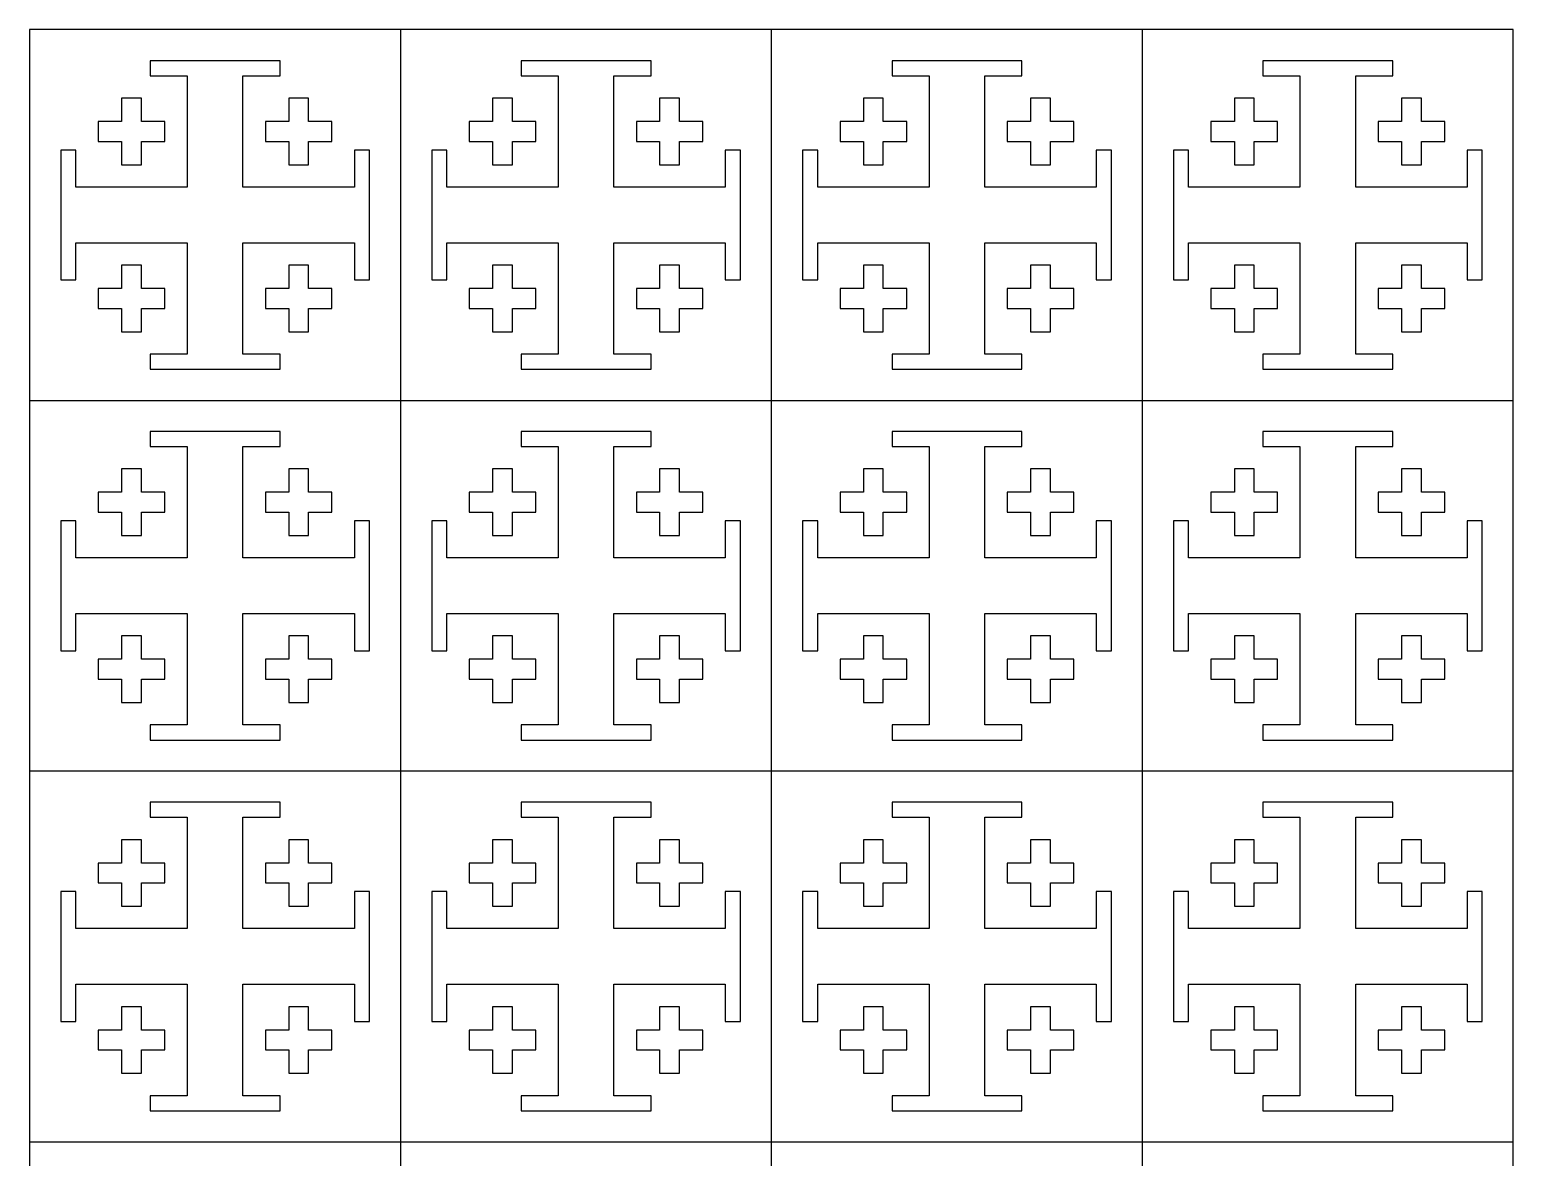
# Model space of a CAD drawing. Header units: millimetres. Extents: x -28 to 162, y -19 to 282.
# Drawn here: x -28.5 to 162, y 136.7 to 281.6 of the extents above; entities that cross this region are included whole.
import ezdxf

# ---------------------------------------------------------------- set-up
doc = ezdxf.new("R2010")
doc.units = ezdxf.units.MM

msp = doc.modelspace()

# ---------------------------------------------------------------- linework, layer by layer
at = {"color": 7, "linetype": 'Continuous', "lineweight": 25}
for p, q in [((-28.49, 281.62), (-28.49, -4.13)), ((162.01, 281.62), (-28.49, 281.62)), ((19.14, 281.62), (19.14, -4.13)), ((66.76, -4.13), (66.76, 281.62)), ((114.39, -4.13), (114.39, 281.62)), ((162.01, -4.13), (162.01, 281.62)), ((3.66, 277.63), (-13.01, 277.63)), ((-13.01, 277.63), (-13.01, 275.69)), ((3.66, 275.69), (3.66, 277.63)), ((51.29, 277.63), (34.61, 277.63)), ((34.61, 277.63), (34.61, 275.69)), ((51.29, 275.69), (51.29, 277.63)), ((98.91, 277.63), (82.24, 277.63)), ((82.24, 277.63), (82.24, 275.69)), ((98.91, 275.69), (98.91, 277.63)), ((146.54, 277.63), (129.86, 277.63)), ((129.86, 277.63), (129.86, 275.69)), ((146.54, 275.69), (146.54, 277.63)), ((-13.01, 275.69), (-8.25, 275.69)), ((-8.25, 275.69), (-8.25, 261.39)), ((-1.1, 275.69), (3.66, 275.69)), ((-1.1, 261.39), (-1.1, 275.69)), ((34.61, 275.69), (39.37, 275.69)), ((39.37, 275.69), (39.37, 261.39)), ((46.53, 275.69), (51.29, 275.69)), ((46.53, 261.39), (46.53, 275.69)), ((82.24, 275.69), (87, 275.69)), ((87, 275.69), (87, 261.39)), ((94.15, 275.69), (98.91, 275.69)), ((94.15, 261.39), (94.15, 275.69)), ((129.86, 275.69), (134.62, 275.69)), ((134.62, 275.69), (134.62, 261.39)), ((141.78, 275.69), (146.54, 275.69)), ((141.78, 261.39), (141.78, 275.69)), ((-14.13, 272.81), (-16.68, 272.81)), ((-16.68, 272.81), (-16.68, 269.81)), ((-14.13, 269.81), (-14.13, 272.81)), ((7.33, 272.81), (4.78, 272.81)), ((4.78, 272.81), (4.78, 269.81)), ((7.33, 269.81), (7.33, 272.81)), ((33.49, 272.81), (30.94, 272.81)), ((30.94, 272.81), (30.94, 269.81)), ((33.49, 269.81), (33.49, 272.81)), ((54.96, 272.81), (52.4, 272.81)), ((52.4, 272.81), (52.4, 269.81)), ((54.96, 269.81), (54.96, 272.81)), ((81.12, 272.81), (78.57, 272.81)), ((78.57, 272.81), (78.57, 269.81)), ((81.12, 269.81), (81.12, 272.81)), ((102.58, 272.81), (100.03, 272.81)), ((100.03, 272.81), (100.03, 269.81)), ((102.58, 269.81), (102.58, 272.81)), ((128.74, 272.81), (126.19, 272.81)), ((126.19, 272.81), (126.19, 269.81)), ((128.74, 269.81), (128.74, 272.81)), ((150.21, 272.81), (147.65, 272.81)), ((147.65, 272.81), (147.65, 269.81)), ((150.21, 269.81), (150.21, 272.81)), ((-16.68, 269.81), (-19.68, 269.81)), ((-19.68, 269.81), (-19.68, 267.26)), ((-11.13, 269.81), (-14.13, 269.81)), ((-11.13, 267.26), (-11.13, 269.81)), ((4.78, 269.81), (1.78, 269.81)), ((1.78, 269.81), (1.78, 267.26)), ((10.33, 269.81), (7.33, 269.81)), ((10.33, 267.26), (10.33, 269.81)), ((30.94, 269.81), (27.94, 269.81)), ((27.94, 269.81), (27.94, 267.26)), ((36.49, 269.81), (33.49, 269.81)), ((36.49, 267.26), (36.49, 269.81)), ((52.4, 269.81), (49.41, 269.81)), ((49.41, 269.81), (49.41, 267.26)), ((57.96, 269.81), (54.96, 269.81)), ((57.96, 267.26), (57.96, 269.81)), ((78.57, 269.81), (75.57, 269.81)), ((75.57, 269.81), (75.57, 267.26)), ((84.12, 269.81), (81.12, 269.81)), ((84.12, 267.26), (84.12, 269.81)), ((100.03, 269.81), (97.03, 269.81)), ((97.03, 269.81), (97.03, 267.26)), ((105.58, 269.81), (102.58, 269.81)), ((105.58, 267.26), (105.58, 269.81)), ((126.19, 269.81), (123.19, 269.81)), ((123.19, 269.81), (123.19, 267.26)), ((131.74, 269.81), (128.74, 269.81)), ((131.74, 267.26), (131.74, 269.81)), ((147.65, 269.81), (144.66, 269.81)), ((144.66, 269.81), (144.66, 267.26)), ((153.21, 269.81), (150.21, 269.81)), ((153.21, 267.26), (153.21, 269.81)), ((-19.68, 267.26), (-16.68, 267.26)), ((-16.68, 267.26), (-16.68, 264.26)), ((-14.13, 264.26), (-14.13, 267.26)), ((-14.13, 267.26), (-11.13, 267.26)), ((1.78, 267.26), (4.78, 267.26)), ((4.78, 267.26), (4.78, 264.26)), ((7.33, 264.26), (7.33, 267.26)), ((7.33, 267.26), (10.33, 267.26)), ((27.94, 267.26), (30.94, 267.26)), ((30.94, 267.26), (30.94, 264.26)), ((33.49, 264.26), (33.49, 267.26)), ((33.49, 267.26), (36.49, 267.26)), ((49.41, 267.26), (52.4, 267.26)), ((52.4, 267.26), (52.4, 264.26)), ((54.96, 264.26), (54.96, 267.26)), ((54.96, 267.26), (57.96, 267.26)), ((75.57, 267.26), (78.57, 267.26)), ((78.57, 267.26), (78.57, 264.26)), ((81.12, 264.26), (81.12, 267.26)), ((81.12, 267.26), (84.12, 267.26)), ((97.03, 267.26), (100.03, 267.26)), ((100.03, 267.26), (100.03, 264.26)), ((102.58, 264.26), (102.58, 267.26)), ((102.58, 267.26), (105.58, 267.26)), ((123.19, 267.26), (126.19, 267.26)), ((126.19, 267.26), (126.19, 264.26)), ((128.74, 264.26), (128.74, 267.26)), ((128.74, 267.26), (131.74, 267.26)), ((144.66, 267.26), (147.65, 267.26)), ((147.65, 267.26), (147.65, 264.26)), ((150.21, 264.26), (150.21, 267.26)), ((150.21, 267.26), (153.21, 267.26)), ((-22.56, 266.15), (-24.5, 266.15)), ((-24.5, 266.15), (-24.5, 249.47)), ((-22.56, 261.39), (-22.56, 266.15)), ((15.15, 266.15), (13.21, 266.15)), ((13.21, 266.15), (13.21, 261.39)), ((15.15, 249.47), (15.15, 266.15)), ((25.07, 266.15), (23.13, 266.15)), ((23.13, 266.15), (23.13, 249.47)), ((25.07, 261.39), (25.07, 266.15)), ((62.77, 266.15), (60.83, 266.15)), ((60.83, 266.15), (60.83, 261.39)), ((62.77, 249.47), (62.77, 266.15)), ((72.69, 266.15), (70.75, 266.15)), ((70.75, 266.15), (70.75, 249.47)), ((72.69, 261.39), (72.69, 266.15)), ((110.4, 266.15), (108.46, 266.15)), ((108.46, 266.15), (108.46, 261.39)), ((110.4, 249.47), (110.4, 266.15)), ((120.32, 266.15), (118.38, 266.15)), ((118.38, 266.15), (118.38, 249.47)), ((120.32, 261.39), (120.32, 266.15)), ((158.02, 266.15), (156.08, 266.15)), ((156.08, 266.15), (156.08, 261.39)), ((158.02, 249.47), (158.02, 266.15)), ((-16.68, 264.26), (-14.13, 264.26)), ((4.78, 264.26), (7.33, 264.26)), ((30.94, 264.26), (33.49, 264.26)), ((52.4, 264.26), (54.96, 264.26)), ((78.57, 264.26), (81.12, 264.26)), ((100.03, 264.26), (102.58, 264.26)), ((126.19, 264.26), (128.74, 264.26)), ((147.65, 264.26), (150.21, 264.26)), ((-8.25, 261.39), (-22.56, 261.39)), ((13.21, 261.39), (-1.1, 261.39)), ((39.37, 261.39), (25.07, 261.39)), ((60.83, 261.39), (46.53, 261.39)), ((87, 261.39), (72.69, 261.39)), ((108.46, 261.39), (94.15, 261.39)), ((134.62, 261.39), (120.32, 261.39)), ((156.08, 261.39), (141.78, 261.39)), ((-22.56, 249.47), (-22.56, 254.23)), ((-22.56, 254.23), (-8.25, 254.23)), ((-8.25, 254.23), (-8.25, 239.92)), ((-1.1, 239.92), (-1.1, 254.23)), ((-1.1, 254.23), (13.21, 254.23)), ((13.21, 254.23), (13.21, 249.47)), ((25.07, 249.47), (25.07, 254.23)), ((25.07, 254.23), (39.37, 254.23)), ((39.37, 254.23), (39.37, 239.92)), ((46.53, 239.92), (46.53, 254.23)), ((46.53, 254.23), (60.83, 254.23)), ((60.83, 254.23), (60.83, 249.47)), ((72.69, 249.47), (72.69, 254.23)), ((72.69, 254.23), (87, 254.23)), ((87, 254.23), (87, 239.92)), ((94.15, 239.92), (94.15, 254.23)), ((94.15, 254.23), (108.46, 254.23)), ((108.46, 254.23), (108.46, 249.47)), ((120.32, 249.47), (120.32, 254.23)), ((120.32, 254.23), (134.62, 254.23)), ((134.62, 254.23), (134.62, 239.92)), ((141.78, 239.92), (141.78, 254.23)), ((141.78, 254.23), (156.08, 254.23)), ((156.08, 254.23), (156.08, 249.47)), ((-14.13, 251.35), (-16.68, 251.35)), ((-16.68, 251.35), (-16.68, 248.35)), ((-14.13, 248.35), (-14.13, 251.35)), ((7.33, 251.35), (4.78, 251.35)), ((4.78, 251.35), (4.78, 248.35)), ((7.33, 248.35), (7.33, 251.35)), ((33.49, 251.35), (30.94, 251.35)), ((30.94, 251.35), (30.94, 248.35)), ((33.49, 248.35), (33.49, 251.35)), ((54.96, 251.35), (52.4, 251.35)), ((52.4, 251.35), (52.4, 248.35)), ((54.96, 248.35), (54.96, 251.35)), ((81.12, 251.35), (78.57, 251.35)), ((78.57, 251.35), (78.57, 248.35)), ((81.12, 248.35), (81.12, 251.35)), ((102.58, 251.35), (100.03, 251.35)), ((100.03, 251.35), (100.03, 248.35)), ((102.58, 248.35), (102.58, 251.35)), ((128.74, 251.35), (126.19, 251.35)), ((126.19, 251.35), (126.19, 248.35)), ((128.74, 248.35), (128.74, 251.35)), ((150.21, 251.35), (147.65, 251.35)), ((147.65, 251.35), (147.65, 248.35)), ((150.21, 248.35), (150.21, 251.35)), ((-24.5, 249.47), (-22.56, 249.47)), ((-19.68, 248.35), (-19.68, 245.8)), ((-16.68, 248.35), (-19.68, 248.35)), ((-11.13, 248.35), (-14.13, 248.35)), ((-11.13, 245.8), (-11.13, 248.35)), ((4.78, 248.35), (1.78, 248.35)), ((1.78, 248.35), (1.78, 245.8)), ((10.33, 248.35), (7.33, 248.35)), ((10.33, 245.8), (10.33, 248.35)), ((13.21, 249.47), (15.15, 249.47)), ((23.13, 249.47), (25.07, 249.47)), ((27.94, 248.35), (27.94, 245.8)), ((30.94, 248.35), (27.94, 248.35)), ((36.49, 248.35), (33.49, 248.35)), ((36.49, 245.8), (36.49, 248.35)), ((52.4, 248.35), (49.41, 248.35)), ((49.41, 248.35), (49.41, 245.8)), ((57.96, 248.35), (54.96, 248.35)), ((57.96, 245.8), (57.96, 248.35)), ((60.83, 249.47), (62.77, 249.47)), ((70.75, 249.47), (72.69, 249.47)), ((75.57, 248.35), (75.57, 245.8)), ((78.57, 248.35), (75.57, 248.35)), ((84.12, 248.35), (81.12, 248.35)), ((84.12, 245.8), (84.12, 248.35)), ((100.03, 248.35), (97.03, 248.35)), ((97.03, 248.35), (97.03, 245.8)), ((105.58, 248.35), (102.58, 248.35)), ((105.58, 245.8), (105.58, 248.35)), ((108.46, 249.47), (110.4, 249.47)), ((118.38, 249.47), (120.32, 249.47)), ((123.19, 248.35), (123.19, 245.8)), ((126.19, 248.35), (123.19, 248.35)), ((131.74, 248.35), (128.74, 248.35)), ((131.74, 245.8), (131.74, 248.35)), ((147.65, 248.35), (144.66, 248.35)), ((144.66, 248.35), (144.66, 245.8)), ((153.21, 248.35), (150.21, 248.35)), ((153.21, 245.8), (153.21, 248.35)), ((156.08, 249.47), (158.02, 249.47)), ((-19.68, 245.8), (-16.68, 245.8)), ((-16.68, 245.8), (-16.68, 242.8)), ((-14.13, 242.8), (-14.13, 245.8)), ((-14.13, 245.8), (-11.13, 245.8)), ((1.78, 245.8), (4.78, 245.8)), ((4.78, 245.8), (4.78, 242.8)), ((7.33, 242.8), (7.33, 245.8)), ((7.33, 245.8), (10.33, 245.8)), ((27.94, 245.8), (30.94, 245.8)), ((30.94, 245.8), (30.94, 242.8)), ((33.49, 242.8), (33.49, 245.8)), ((33.49, 245.8), (36.49, 245.8)), ((49.41, 245.8), (52.4, 245.8)), ((52.4, 245.8), (52.4, 242.8)), ((54.96, 242.8), (54.96, 245.8)), ((54.96, 245.8), (57.96, 245.8)), ((75.57, 245.8), (78.57, 245.8)), ((78.57, 245.8), (78.57, 242.8)), ((81.12, 242.8), (81.12, 245.8)), ((81.12, 245.8), (84.12, 245.8)), ((97.03, 245.8), (100.03, 245.8)), ((100.03, 245.8), (100.03, 242.8)), ((102.58, 242.8), (102.58, 245.8)), ((102.58, 245.8), (105.58, 245.8)), ((123.19, 245.8), (126.19, 245.8)), ((126.19, 245.8), (126.19, 242.8)), ((128.74, 242.8), (128.74, 245.8)), ((128.74, 245.8), (131.74, 245.8)), ((144.66, 245.8), (147.65, 245.8)), ((147.65, 245.8), (147.65, 242.8)), ((150.21, 242.8), (150.21, 245.8)), ((150.21, 245.8), (153.21, 245.8)), ((-16.68, 242.8), (-14.13, 242.8)), ((4.78, 242.8), (7.33, 242.8)), ((30.94, 242.8), (33.49, 242.8)), ((52.4, 242.8), (54.96, 242.8)), ((78.57, 242.8), (81.12, 242.8)), ((100.03, 242.8), (102.58, 242.8)), ((126.19, 242.8), (128.74, 242.8)), ((147.65, 242.8), (150.21, 242.8)), ((-8.25, 239.92), (-13.01, 239.92)), ((-13.01, 239.92), (-13.01, 237.99)), ((3.66, 239.92), (-1.1, 239.92)), ((3.66, 237.99), (3.66, 239.92)), ((39.37, 239.92), (34.61, 239.92)), ((34.61, 239.92), (34.61, 237.99)), ((51.29, 239.92), (46.53, 239.92)), ((51.29, 237.99), (51.29, 239.92)), ((87, 239.92), (82.24, 239.92)), ((82.24, 239.92), (82.24, 237.99)), ((98.91, 239.92), (94.15, 239.92)), ((98.91, 237.99), (98.91, 239.92)), ((134.62, 239.92), (129.86, 239.92)), ((129.86, 239.92), (129.86, 237.99)), ((146.54, 239.92), (141.78, 239.92)), ((146.54, 237.99), (146.54, 239.92)), ((-13.01, 237.99), (3.66, 237.99)), ((34.61, 237.99), (51.29, 237.99)), ((82.24, 237.99), (98.91, 237.99)), ((129.86, 237.99), (146.54, 237.99)), ((-28.49, 233.99), (162.01, 233.99)), ((3.66, 230), (-13.01, 230)), ((-13.01, 230), (-13.01, 228.07)), ((3.66, 228.07), (3.66, 230)), ((51.29, 230), (34.61, 230)), ((34.61, 230), (34.61, 228.07)), ((51.29, 228.07), (51.29, 230)), ((98.91, 230), (82.24, 230)), ((82.24, 230), (82.24, 228.07)), ((98.91, 228.07), (98.91, 230)), ((146.54, 230), (129.86, 230)), ((129.86, 230), (129.86, 228.07)), ((146.54, 228.07), (146.54, 230)), ((-13.01, 228.07), (-8.25, 228.07)), ((-8.25, 228.07), (-8.25, 213.76)), ((-1.1, 228.07), (3.66, 228.07)), ((-1.1, 213.76), (-1.1, 228.07)), ((34.61, 228.07), (39.37, 228.07)), ((39.37, 228.07), (39.37, 213.76)), ((46.53, 228.07), (51.29, 228.07)), ((46.53, 213.76), (46.53, 228.07)), ((82.24, 228.07), (87, 228.07)), ((87, 228.07), (87, 213.76)), ((94.15, 228.07), (98.91, 228.07)), ((94.15, 213.76), (94.15, 228.07)), ((129.86, 228.07), (134.62, 228.07)), ((134.62, 228.07), (134.62, 213.76)), ((141.78, 228.07), (146.54, 228.07)), ((141.78, 213.76), (141.78, 228.07)), ((-14.13, 225.19), (-16.68, 225.19)), ((-16.68, 225.19), (-16.68, 222.19)), ((-14.13, 222.19), (-14.13, 225.19)), ((7.33, 225.19), (4.78, 225.19)), ((4.78, 225.19), (4.78, 222.19)), ((7.33, 222.19), (7.33, 225.19)), ((33.49, 225.19), (30.94, 225.19)), ((30.94, 225.19), (30.94, 222.19)), ((33.49, 222.19), (33.49, 225.19)), ((54.96, 225.19), (52.4, 225.19)), ((52.4, 225.19), (52.4, 222.19)), ((54.96, 222.19), (54.96, 225.19)), ((81.12, 225.19), (78.57, 225.19)), ((78.57, 225.19), (78.57, 222.19)), ((81.12, 222.19), (81.12, 225.19)), ((102.58, 225.19), (100.03, 225.19)), ((100.03, 225.19), (100.03, 222.19)), ((102.58, 222.19), (102.58, 225.19)), ((128.74, 225.19), (126.19, 225.19)), ((126.19, 225.19), (126.19, 222.19)), ((128.74, 222.19), (128.74, 225.19)), ((150.21, 225.19), (147.65, 225.19)), ((147.65, 225.19), (147.65, 222.19)), ((150.21, 222.19), (150.21, 225.19)), ((-16.68, 222.19), (-19.68, 222.19)), ((-19.68, 222.19), (-19.68, 219.64)), ((-11.13, 222.19), (-14.13, 222.19)), ((-11.13, 219.64), (-11.13, 222.19)), ((4.78, 222.19), (1.78, 222.19)), ((1.78, 222.19), (1.78, 219.64)), ((10.33, 222.19), (7.33, 222.19)), ((10.33, 219.64), (10.33, 222.19)), ((30.94, 222.19), (27.94, 222.19)), ((27.94, 222.19), (27.94, 219.64)), ((36.49, 222.19), (33.49, 222.19)), ((36.49, 219.64), (36.49, 222.19)), ((52.4, 222.19), (49.41, 222.19)), ((49.41, 222.19), (49.41, 219.64)), ((57.96, 222.19), (54.96, 222.19)), ((57.96, 219.64), (57.96, 222.19)), ((78.57, 222.19), (75.57, 222.19)), ((75.57, 222.19), (75.57, 219.64)), ((84.12, 222.19), (81.12, 222.19)), ((84.12, 219.64), (84.12, 222.19)), ((100.03, 222.19), (97.03, 222.19)), ((97.03, 222.19), (97.03, 219.64)), ((105.58, 222.19), (102.58, 222.19)), ((105.58, 219.64), (105.58, 222.19)), ((126.19, 222.19), (123.19, 222.19)), ((123.19, 222.19), (123.19, 219.64)), ((131.74, 222.19), (128.74, 222.19)), ((131.74, 219.64), (131.74, 222.19)), ((147.65, 222.19), (144.66, 222.19)), ((144.66, 222.19), (144.66, 219.64)), ((153.21, 222.19), (150.21, 222.19)), ((153.21, 219.64), (153.21, 222.19)), ((-19.68, 219.64), (-16.68, 219.64)), ((-16.68, 219.64), (-16.68, 216.64)), ((-14.13, 216.64), (-14.13, 219.64)), ((-14.13, 219.64), (-11.13, 219.64)), ((1.78, 219.64), (4.78, 219.64)), ((4.78, 219.64), (4.78, 216.64)), ((7.33, 216.64), (7.33, 219.64)), ((7.33, 219.64), (10.33, 219.64)), ((27.94, 219.64), (30.94, 219.64)), ((30.94, 219.64), (30.94, 216.64)), ((33.49, 216.64), (33.49, 219.64)), ((33.49, 219.64), (36.49, 219.64)), ((49.41, 219.64), (52.4, 219.64)), ((52.4, 219.64), (52.4, 216.64)), ((54.96, 216.64), (54.96, 219.64)), ((54.96, 219.64), (57.96, 219.64)), ((75.57, 219.64), (78.57, 219.64)), ((78.57, 219.64), (78.57, 216.64)), ((81.12, 216.64), (81.12, 219.64)), ((81.12, 219.64), (84.12, 219.64)), ((97.03, 219.64), (100.03, 219.64)), ((100.03, 219.64), (100.03, 216.64)), ((102.58, 216.64), (102.58, 219.64)), ((102.58, 219.64), (105.58, 219.64)), ((123.19, 219.64), (126.19, 219.64)), ((126.19, 219.64), (126.19, 216.64)), ((128.74, 216.64), (128.74, 219.64)), ((128.74, 219.64), (131.74, 219.64)), ((144.66, 219.64), (147.65, 219.64)), ((147.65, 219.64), (147.65, 216.64)), ((150.21, 216.64), (150.21, 219.64)), ((150.21, 219.64), (153.21, 219.64)), ((-22.56, 218.52), (-24.5, 218.52)), ((-24.5, 218.52), (-24.5, 201.84)), ((-22.56, 213.76), (-22.56, 218.52)), ((15.15, 218.52), (13.21, 218.52)), ((13.21, 218.52), (13.21, 213.76)), ((15.15, 201.84), (15.15, 218.52)), ((25.07, 218.52), (23.13, 218.52)), ((23.13, 218.52), (23.13, 201.84)), ((25.07, 213.76), (25.07, 218.52)), ((62.77, 218.52), (60.83, 218.52)), ((60.83, 218.52), (60.83, 213.76)), ((62.77, 201.84), (62.77, 218.52)), ((72.69, 218.52), (70.75, 218.52)), ((70.75, 218.52), (70.75, 201.84)), ((72.69, 213.76), (72.69, 218.52)), ((110.4, 218.52), (108.46, 218.52)), ((108.46, 218.52), (108.46, 213.76)), ((110.4, 201.84), (110.4, 218.52)), ((120.32, 218.52), (118.38, 218.52)), ((118.38, 218.52), (118.38, 201.84)), ((120.32, 213.76), (120.32, 218.52)), ((158.02, 218.52), (156.08, 218.52)), ((156.08, 218.52), (156.08, 213.76)), ((158.02, 201.84), (158.02, 218.52)), ((-16.68, 216.64), (-14.13, 216.64)), ((4.78, 216.64), (7.33, 216.64)), ((30.94, 216.64), (33.49, 216.64)), ((52.4, 216.64), (54.96, 216.64)), ((78.57, 216.64), (81.12, 216.64)), ((100.03, 216.64), (102.58, 216.64)), ((126.19, 216.64), (128.74, 216.64)), ((147.65, 216.64), (150.21, 216.64)), ((-8.25, 213.76), (-22.56, 213.76)), ((13.21, 213.76), (-1.1, 213.76)), ((39.37, 213.76), (25.07, 213.76)), ((60.83, 213.76), (46.53, 213.76)), ((87, 213.76), (72.69, 213.76)), ((108.46, 213.76), (94.15, 213.76)), ((134.62, 213.76), (120.32, 213.76)), ((156.08, 213.76), (141.78, 213.76)), ((-22.56, 201.84), (-22.56, 206.6)), ((-22.56, 206.6), (-8.25, 206.6)), ((-8.25, 206.6), (-8.25, 192.3)), ((-1.1, 192.3), (-1.1, 206.6)), ((-1.1, 206.6), (13.21, 206.6)), ((13.21, 206.6), (13.21, 201.84)), ((25.07, 201.84), (25.07, 206.6)), ((25.07, 206.6), (39.37, 206.6)), ((39.37, 206.6), (39.37, 192.3)), ((46.53, 192.3), (46.53, 206.6)), ((46.53, 206.6), (60.83, 206.6)), ((60.83, 206.6), (60.83, 201.84)), ((72.69, 201.84), (72.69, 206.6)), ((72.69, 206.6), (87, 206.6)), ((87, 206.6), (87, 192.3)), ((94.15, 192.3), (94.15, 206.6)), ((94.15, 206.6), (108.46, 206.6)), ((108.46, 206.6), (108.46, 201.84)), ((120.32, 201.84), (120.32, 206.6)), ((120.32, 206.6), (134.62, 206.6)), ((134.62, 206.6), (134.62, 192.3)), ((141.78, 192.3), (141.78, 206.6)), ((141.78, 206.6), (156.08, 206.6)), ((156.08, 206.6), (156.08, 201.84)), ((-14.13, 203.73), (-16.68, 203.73)), ((-16.68, 203.73), (-16.68, 200.73)), ((-14.13, 200.73), (-14.13, 203.73)), ((7.33, 203.73), (4.78, 203.73)), ((4.78, 203.73), (4.78, 200.73)), ((7.33, 200.73), (7.33, 203.73)), ((33.49, 203.73), (30.94, 203.73)), ((30.94, 203.73), (30.94, 200.73)), ((33.49, 200.73), (33.49, 203.73)), ((54.96, 203.73), (52.4, 203.73)), ((52.4, 203.73), (52.4, 200.73)), ((54.96, 200.73), (54.96, 203.73)), ((81.12, 203.73), (78.57, 203.73)), ((78.57, 203.73), (78.57, 200.73)), ((81.12, 200.73), (81.12, 203.73)), ((102.58, 203.73), (100.03, 203.73)), ((100.03, 203.73), (100.03, 200.73)), ((102.58, 200.73), (102.58, 203.73)), ((128.74, 203.73), (126.19, 203.73)), ((126.19, 203.73), (126.19, 200.73)), ((128.74, 200.73), (128.74, 203.73)), ((150.21, 203.73), (147.65, 203.73)), ((147.65, 203.73), (147.65, 200.73)), ((150.21, 200.73), (150.21, 203.73)), ((-24.5, 201.84), (-22.56, 201.84)), ((-19.68, 200.73), (-19.68, 198.17)), ((-16.68, 200.73), (-19.68, 200.73)), ((-11.13, 200.73), (-14.13, 200.73)), ((-11.13, 198.17), (-11.13, 200.73)), ((4.78, 200.73), (1.78, 200.73)), ((1.78, 200.73), (1.78, 198.17)), ((10.33, 200.73), (7.33, 200.73)), ((10.33, 198.17), (10.33, 200.73)), ((13.21, 201.84), (15.15, 201.84)), ((23.13, 201.84), (25.07, 201.84)), ((27.94, 200.73), (27.94, 198.17)), ((30.94, 200.73), (27.94, 200.73)), ((36.49, 200.73), (33.49, 200.73)), ((36.49, 198.17), (36.49, 200.73)), ((52.4, 200.73), (49.41, 200.73)), ((49.41, 200.73), (49.41, 198.17)), ((57.96, 200.73), (54.96, 200.73)), ((57.96, 198.17), (57.96, 200.73)), ((60.83, 201.84), (62.77, 201.84)), ((70.75, 201.84), (72.69, 201.84)), ((75.57, 200.73), (75.57, 198.17)), ((78.57, 200.73), (75.57, 200.73)), ((84.12, 200.73), (81.12, 200.73)), ((84.12, 198.17), (84.12, 200.73)), ((100.03, 200.73), (97.03, 200.73)), ((97.03, 200.73), (97.03, 198.17)), ((105.58, 200.73), (102.58, 200.73)), ((105.58, 198.17), (105.58, 200.73)), ((108.46, 201.84), (110.4, 201.84)), ((118.38, 201.84), (120.32, 201.84)), ((123.19, 200.73), (123.19, 198.17)), ((126.19, 200.73), (123.19, 200.73)), ((131.74, 200.73), (128.74, 200.73)), ((131.74, 198.17), (131.74, 200.73)), ((147.65, 200.73), (144.66, 200.73)), ((144.66, 200.73), (144.66, 198.17)), ((153.21, 200.73), (150.21, 200.73)), ((153.21, 198.17), (153.21, 200.73)), ((156.08, 201.84), (158.02, 201.84)), ((-19.68, 198.17), (-16.68, 198.17)), ((-16.68, 198.17), (-16.68, 195.18)), ((-14.13, 195.18), (-14.13, 198.17)), ((-14.13, 198.17), (-11.13, 198.17)), ((1.78, 198.17), (4.78, 198.17)), ((4.78, 198.17), (4.78, 195.18)), ((7.33, 195.18), (7.33, 198.17)), ((7.33, 198.17), (10.33, 198.17)), ((27.94, 198.17), (30.94, 198.17)), ((30.94, 198.17), (30.94, 195.18)), ((33.49, 195.18), (33.49, 198.17)), ((33.49, 198.17), (36.49, 198.17)), ((49.41, 198.17), (52.4, 198.17)), ((52.4, 198.17), (52.4, 195.18)), ((54.96, 195.18), (54.96, 198.17)), ((54.96, 198.17), (57.96, 198.17)), ((75.57, 198.17), (78.57, 198.17)), ((78.57, 198.17), (78.57, 195.18)), ((81.12, 195.18), (81.12, 198.17)), ((81.12, 198.17), (84.12, 198.17)), ((97.03, 198.17), (100.03, 198.17)), ((100.03, 198.17), (100.03, 195.18)), ((102.58, 195.18), (102.58, 198.17)), ((102.58, 198.17), (105.58, 198.17)), ((123.19, 198.17), (126.19, 198.17)), ((126.19, 198.17), (126.19, 195.18)), ((128.74, 195.18), (128.74, 198.17)), ((128.74, 198.17), (131.74, 198.17)), ((144.66, 198.17), (147.65, 198.17)), ((147.65, 198.17), (147.65, 195.18)), ((150.21, 195.18), (150.21, 198.17)), ((150.21, 198.17), (153.21, 198.17)), ((-16.68, 195.18), (-14.13, 195.18)), ((4.78, 195.18), (7.33, 195.18)), ((30.94, 195.18), (33.49, 195.18)), ((52.4, 195.18), (54.96, 195.18)), ((78.57, 195.18), (81.12, 195.18)), ((100.03, 195.18), (102.58, 195.18)), ((126.19, 195.18), (128.74, 195.18)), ((147.65, 195.18), (150.21, 195.18)), ((-8.25, 192.3), (-13.01, 192.3)), ((-13.01, 192.3), (-13.01, 190.36)), ((3.66, 192.3), (-1.1, 192.3)), ((3.66, 190.36), (3.66, 192.3)), ((39.37, 192.3), (34.61, 192.3)), ((34.61, 192.3), (34.61, 190.36)), ((51.29, 192.3), (46.53, 192.3)), ((51.29, 190.36), (51.29, 192.3)), ((87, 192.3), (82.24, 192.3)), ((82.24, 192.3), (82.24, 190.36)), ((98.91, 192.3), (94.15, 192.3)), ((98.91, 190.36), (98.91, 192.3)), ((134.62, 192.3), (129.86, 192.3)), ((129.86, 192.3), (129.86, 190.36)), ((146.54, 192.3), (141.78, 192.3)), ((146.54, 190.36), (146.54, 192.3)), ((-13.01, 190.36), (3.66, 190.36)), ((34.61, 190.36), (51.29, 190.36)), ((82.24, 190.36), (98.91, 190.36)), ((129.86, 190.36), (146.54, 190.36)), ((162.01, 186.37), (-28.49, 186.37)), ((3.66, 182.38), (-13.01, 182.38)), ((-13.01, 182.38), (-13.01, 180.44)), ((3.66, 180.44), (3.66, 182.38)), ((51.29, 182.38), (34.61, 182.38)), ((34.61, 182.38), (34.61, 180.44)), ((51.29, 180.44), (51.29, 182.38)), ((98.91, 182.38), (82.24, 182.38)), ((82.24, 182.38), (82.24, 180.44)), ((98.91, 180.44), (98.91, 182.38)), ((146.54, 182.38), (129.86, 182.38)), ((129.86, 182.38), (129.86, 180.44)), ((146.54, 180.44), (146.54, 182.38)), ((-13.01, 180.44), (-8.25, 180.44)), ((-8.25, 180.44), (-8.25, 166.14)), ((-1.1, 180.44), (3.66, 180.44)), ((-1.1, 166.14), (-1.1, 180.44)), ((34.61, 180.44), (39.37, 180.44)), ((39.37, 180.44), (39.37, 166.14)), ((46.53, 180.44), (51.29, 180.44)), ((46.53, 166.14), (46.53, 180.44)), ((82.24, 180.44), (87, 180.44)), ((87, 180.44), (87, 166.14)), ((94.15, 180.44), (98.91, 180.44)), ((94.15, 166.14), (94.15, 180.44)), ((129.86, 180.44), (134.62, 180.44)), ((134.62, 180.44), (134.62, 166.14)), ((141.78, 180.44), (146.54, 180.44)), ((141.78, 166.14), (141.78, 180.44)), ((-14.13, 177.56), (-16.68, 177.56)), ((-16.68, 177.56), (-16.68, 174.56)), ((-14.13, 174.56), (-14.13, 177.56)), ((7.33, 177.56), (4.78, 177.56)), ((4.78, 177.56), (4.78, 174.56)), ((7.33, 174.56), (7.33, 177.56)), ((33.49, 177.56), (30.94, 177.56)), ((30.94, 177.56), (30.94, 174.56)), ((33.49, 174.56), (33.49, 177.56)), ((54.96, 177.56), (52.4, 177.56)), ((52.4, 177.56), (52.4, 174.56)), ((54.96, 174.56), (54.96, 177.56)), ((81.12, 177.56), (78.57, 177.56)), ((78.57, 177.56), (78.57, 174.56)), ((81.12, 174.56), (81.12, 177.56)), ((102.58, 177.56), (100.03, 177.56)), ((100.03, 177.56), (100.03, 174.56)), ((102.58, 174.56), (102.58, 177.56)), ((128.74, 177.56), (126.19, 177.56)), ((126.19, 177.56), (126.19, 174.56)), ((128.74, 174.56), (128.74, 177.56)), ((150.21, 177.56), (147.65, 177.56)), ((147.65, 177.56), (147.65, 174.56)), ((150.21, 174.56), (150.21, 177.56)), ((-16.68, 174.56), (-19.68, 174.56)), ((-19.68, 174.56), (-19.68, 172.01)), ((-11.13, 174.56), (-14.13, 174.56)), ((-11.13, 172.01), (-11.13, 174.56)), ((4.78, 174.56), (1.78, 174.56)), ((1.78, 174.56), (1.78, 172.01)), ((10.33, 174.56), (7.33, 174.56)), ((10.33, 172.01), (10.33, 174.56)), ((30.94, 174.56), (27.94, 174.56)), ((27.94, 174.56), (27.94, 172.01)), ((36.49, 174.56), (33.49, 174.56)), ((36.49, 172.01), (36.49, 174.56)), ((52.4, 174.56), (49.41, 174.56)), ((49.41, 174.56), (49.41, 172.01)), ((57.96, 174.56), (54.96, 174.56)), ((57.96, 172.01), (57.96, 174.56)), ((78.57, 174.56), (75.57, 174.56)), ((75.57, 174.56), (75.57, 172.01)), ((84.12, 174.56), (81.12, 174.56)), ((84.12, 172.01), (84.12, 174.56)), ((100.03, 174.56), (97.03, 174.56)), ((97.03, 174.56), (97.03, 172.01)), ((105.58, 174.56), (102.58, 174.56)), ((105.58, 172.01), (105.58, 174.56)), ((126.19, 174.56), (123.19, 174.56)), ((123.19, 174.56), (123.19, 172.01)), ((131.74, 174.56), (128.74, 174.56)), ((131.74, 172.01), (131.74, 174.56)), ((147.65, 174.56), (144.66, 174.56)), ((144.66, 174.56), (144.66, 172.01)), ((153.21, 174.56), (150.21, 174.56)), ((153.21, 172.01), (153.21, 174.56)), ((-19.68, 172.01), (-16.68, 172.01)), ((-16.68, 172.01), (-16.68, 169.01)), ((-14.13, 169.01), (-14.13, 172.01)), ((-14.13, 172.01), (-11.13, 172.01)), ((1.78, 172.01), (4.78, 172.01)), ((4.78, 172.01), (4.78, 169.01)), ((7.33, 169.01), (7.33, 172.01)), ((7.33, 172.01), (10.33, 172.01)), ((27.94, 172.01), (30.94, 172.01)), ((30.94, 172.01), (30.94, 169.01)), ((33.49, 169.01), (33.49, 172.01)), ((33.49, 172.01), (36.49, 172.01)), ((49.41, 172.01), (52.4, 172.01)), ((52.4, 172.01), (52.4, 169.01)), ((54.96, 169.01), (54.96, 172.01)), ((54.96, 172.01), (57.96, 172.01)), ((75.57, 172.01), (78.57, 172.01)), ((78.57, 172.01), (78.57, 169.01)), ((81.12, 169.01), (81.12, 172.01)), ((81.12, 172.01), (84.12, 172.01)), ((97.03, 172.01), (100.03, 172.01)), ((100.03, 172.01), (100.03, 169.01)), ((102.58, 169.01), (102.58, 172.01)), ((102.58, 172.01), (105.58, 172.01)), ((123.19, 172.01), (126.19, 172.01)), ((126.19, 172.01), (126.19, 169.01)), ((128.74, 169.01), (128.74, 172.01)), ((128.74, 172.01), (131.74, 172.01)), ((144.66, 172.01), (147.65, 172.01)), ((147.65, 172.01), (147.65, 169.01)), ((150.21, 169.01), (150.21, 172.01)), ((150.21, 172.01), (153.21, 172.01)), ((-22.56, 170.9), (-24.5, 170.9)), ((-24.5, 170.9), (-24.5, 154.22)), ((-22.56, 166.14), (-22.56, 170.9)), ((15.15, 170.9), (13.21, 170.9)), ((13.21, 170.9), (13.21, 166.14)), ((15.15, 154.22), (15.15, 170.9)), ((25.07, 170.9), (23.13, 170.9)), ((23.13, 170.9), (23.13, 154.22)), ((25.07, 166.14), (25.07, 170.9)), ((62.77, 170.9), (60.83, 170.9)), ((60.83, 170.9), (60.83, 166.14)), ((62.77, 154.22), (62.77, 170.9)), ((72.69, 170.9), (70.75, 170.9)), ((70.75, 170.9), (70.75, 154.22)), ((72.69, 166.14), (72.69, 170.9)), ((110.4, 170.9), (108.46, 170.9)), ((108.46, 170.9), (108.46, 166.14)), ((110.4, 154.22), (110.4, 170.9)), ((120.32, 170.9), (118.38, 170.9)), ((118.38, 170.9), (118.38, 154.22)), ((120.32, 166.14), (120.32, 170.9)), ((158.02, 170.9), (156.08, 170.9)), ((156.08, 170.9), (156.08, 166.14)), ((158.02, 154.22), (158.02, 170.9)), ((-16.68, 169.01), (-14.13, 169.01)), ((4.78, 169.01), (7.33, 169.01)), ((30.94, 169.01), (33.49, 169.01)), ((52.4, 169.01), (54.96, 169.01)), ((78.57, 169.01), (81.12, 169.01)), ((100.03, 169.01), (102.58, 169.01)), ((126.19, 169.01), (128.74, 169.01)), ((147.65, 169.01), (150.21, 169.01)), ((-8.25, 166.14), (-22.56, 166.14)), ((13.21, 166.14), (-1.1, 166.14)), ((39.37, 166.14), (25.07, 166.14)), ((60.83, 166.14), (46.53, 166.14)), ((87, 166.14), (72.69, 166.14)), ((108.46, 166.14), (94.15, 166.14)), ((134.62, 166.14), (120.32, 166.14)), ((156.08, 166.14), (141.78, 166.14)), ((-22.56, 154.22), (-22.56, 158.98)), ((-22.56, 158.98), (-8.25, 158.98)), ((-8.25, 158.98), (-8.25, 144.67)), ((-1.1, 144.67), (-1.1, 158.98)), ((-1.1, 158.98), (13.21, 158.98)), ((13.21, 158.98), (13.21, 154.22)), ((25.07, 154.22), (25.07, 158.98)), ((25.07, 158.98), (39.37, 158.98)), ((39.37, 158.98), (39.37, 144.67)), ((46.53, 144.67), (46.53, 158.98)), ((46.53, 158.98), (60.83, 158.98)), ((60.83, 158.98), (60.83, 154.22)), ((72.69, 154.22), (72.69, 158.98)), ((72.69, 158.98), (87, 158.98)), ((87, 158.98), (87, 144.67)), ((94.15, 144.67), (94.15, 158.98)), ((94.15, 158.98), (108.46, 158.98)), ((108.46, 158.98), (108.46, 154.22)), ((120.32, 154.22), (120.32, 158.98)), ((120.32, 158.98), (134.62, 158.98)), ((134.62, 158.98), (134.62, 144.67)), ((141.78, 144.67), (141.78, 158.98)), ((141.78, 158.98), (156.08, 158.98)), ((156.08, 158.98), (156.08, 154.22)), ((-14.13, 156.1), (-16.68, 156.1)), ((-16.68, 156.1), (-16.68, 153.1)), ((-14.13, 153.1), (-14.13, 156.1)), ((7.33, 156.1), (4.78, 156.1)), ((4.78, 156.1), (4.78, 153.1)), ((7.33, 153.1), (7.33, 156.1)), ((33.49, 156.1), (30.94, 156.1)), ((30.94, 156.1), (30.94, 153.1)), ((33.49, 153.1), (33.49, 156.1)), ((54.96, 156.1), (52.4, 156.1)), ((52.4, 156.1), (52.4, 153.1)), ((54.96, 153.1), (54.96, 156.1)), ((81.12, 156.1), (78.57, 156.1)), ((78.57, 156.1), (78.57, 153.1)), ((81.12, 153.1), (81.12, 156.1)), ((102.58, 156.1), (100.03, 156.1)), ((100.03, 156.1), (100.03, 153.1)), ((102.58, 153.1), (102.58, 156.1)), ((128.74, 156.1), (126.19, 156.1)), ((126.19, 156.1), (126.19, 153.1)), ((128.74, 153.1), (128.74, 156.1)), ((150.21, 156.1), (147.65, 156.1)), ((147.65, 156.1), (147.65, 153.1)), ((150.21, 153.1), (150.21, 156.1)), ((-24.5, 154.22), (-22.56, 154.22)), ((-19.68, 153.1), (-19.68, 150.55)), ((-16.68, 153.1), (-19.68, 153.1)), ((-11.13, 153.1), (-14.13, 153.1)), ((-11.13, 150.55), (-11.13, 153.1)), ((4.78, 153.1), (1.78, 153.1)), ((1.78, 153.1), (1.78, 150.55)), ((10.33, 153.1), (7.33, 153.1)), ((10.33, 150.55), (10.33, 153.1)), ((13.21, 154.22), (15.15, 154.22)), ((23.13, 154.22), (25.07, 154.22)), ((27.94, 153.1), (27.94, 150.55)), ((30.94, 153.1), (27.94, 153.1)), ((36.49, 153.1), (33.49, 153.1)), ((36.49, 150.55), (36.49, 153.1)), ((52.4, 153.1), (49.41, 153.1)), ((49.41, 153.1), (49.41, 150.55)), ((57.96, 153.1), (54.96, 153.1)), ((57.96, 150.55), (57.96, 153.1)), ((60.83, 154.22), (62.77, 154.22)), ((70.75, 154.22), (72.69, 154.22)), ((75.57, 153.1), (75.57, 150.55)), ((78.57, 153.1), (75.57, 153.1)), ((84.12, 153.1), (81.12, 153.1)), ((84.12, 150.55), (84.12, 153.1)), ((100.03, 153.1), (97.03, 153.1)), ((97.03, 153.1), (97.03, 150.55)), ((105.58, 153.1), (102.58, 153.1)), ((105.58, 150.55), (105.58, 153.1)), ((108.46, 154.22), (110.4, 154.22)), ((118.38, 154.22), (120.32, 154.22)), ((123.19, 153.1), (123.19, 150.55)), ((126.19, 153.1), (123.19, 153.1)), ((131.74, 153.1), (128.74, 153.1)), ((131.74, 150.55), (131.74, 153.1)), ((147.65, 153.1), (144.66, 153.1)), ((144.66, 153.1), (144.66, 150.55)), ((153.21, 153.1), (150.21, 153.1)), ((153.21, 150.55), (153.21, 153.1)), ((156.08, 154.22), (158.02, 154.22)), ((-19.68, 150.55), (-16.68, 150.55)), ((-16.68, 150.55), (-16.68, 147.55)), ((-14.13, 147.55), (-14.13, 150.55)), ((-14.13, 150.55), (-11.13, 150.55)), ((1.78, 150.55), (4.78, 150.55)), ((4.78, 150.55), (4.78, 147.55)), ((7.33, 147.55), (7.33, 150.55)), ((7.33, 150.55), (10.33, 150.55)), ((27.94, 150.55), (30.94, 150.55)), ((30.94, 150.55), (30.94, 147.55)), ((33.49, 147.55), (33.49, 150.55)), ((33.49, 150.55), (36.49, 150.55)), ((49.41, 150.55), (52.4, 150.55)), ((52.4, 150.55), (52.4, 147.55)), ((54.96, 147.55), (54.96, 150.55)), ((54.96, 150.55), (57.96, 150.55)), ((75.57, 150.55), (78.57, 150.55)), ((78.57, 150.55), (78.57, 147.55)), ((81.12, 147.55), (81.12, 150.55)), ((81.12, 150.55), (84.12, 150.55)), ((97.03, 150.55), (100.03, 150.55)), ((100.03, 150.55), (100.03, 147.55)), ((102.58, 147.55), (102.58, 150.55)), ((102.58, 150.55), (105.58, 150.55)), ((123.19, 150.55), (126.19, 150.55)), ((126.19, 150.55), (126.19, 147.55)), ((128.74, 147.55), (128.74, 150.55)), ((128.74, 150.55), (131.74, 150.55)), ((144.66, 150.55), (147.65, 150.55)), ((147.65, 150.55), (147.65, 147.55)), ((150.21, 147.55), (150.21, 150.55)), ((150.21, 150.55), (153.21, 150.55)), ((-16.68, 147.55), (-14.13, 147.55)), ((4.78, 147.55), (7.33, 147.55)), ((30.94, 147.55), (33.49, 147.55)), ((52.4, 147.55), (54.96, 147.55)), ((78.57, 147.55), (81.12, 147.55)), ((100.03, 147.55), (102.58, 147.55)), ((126.19, 147.55), (128.74, 147.55)), ((147.65, 147.55), (150.21, 147.55)), ((-8.25, 144.67), (-13.01, 144.67)), ((-13.01, 144.67), (-13.01, 142.74)), ((3.66, 144.67), (-1.1, 144.67)), ((3.66, 142.74), (3.66, 144.67)), ((39.37, 144.67), (34.61, 144.67)), ((34.61, 144.67), (34.61, 142.74)), ((51.29, 144.67), (46.53, 144.67)), ((51.29, 142.74), (51.29, 144.67)), ((87, 144.67), (82.24, 144.67)), ((82.24, 144.67), (82.24, 142.74)), ((98.91, 144.67), (94.15, 144.67)), ((98.91, 142.74), (98.91, 144.67)), ((134.62, 144.67), (129.86, 144.67)), ((129.86, 144.67), (129.86, 142.74)), ((146.54, 144.67), (141.78, 144.67)), ((146.54, 142.74), (146.54, 144.67)), ((-13.01, 142.74), (3.66, 142.74)), ((34.61, 142.74), (51.29, 142.74)), ((82.24, 142.74), (98.91, 142.74)), ((129.86, 142.74), (146.54, 142.74)), ((-28.49, 138.74), (162.01, 138.74))]:
    msp.add_line(p, q, dxfattribs=at)

doc.saveas('drawing.dxf')
